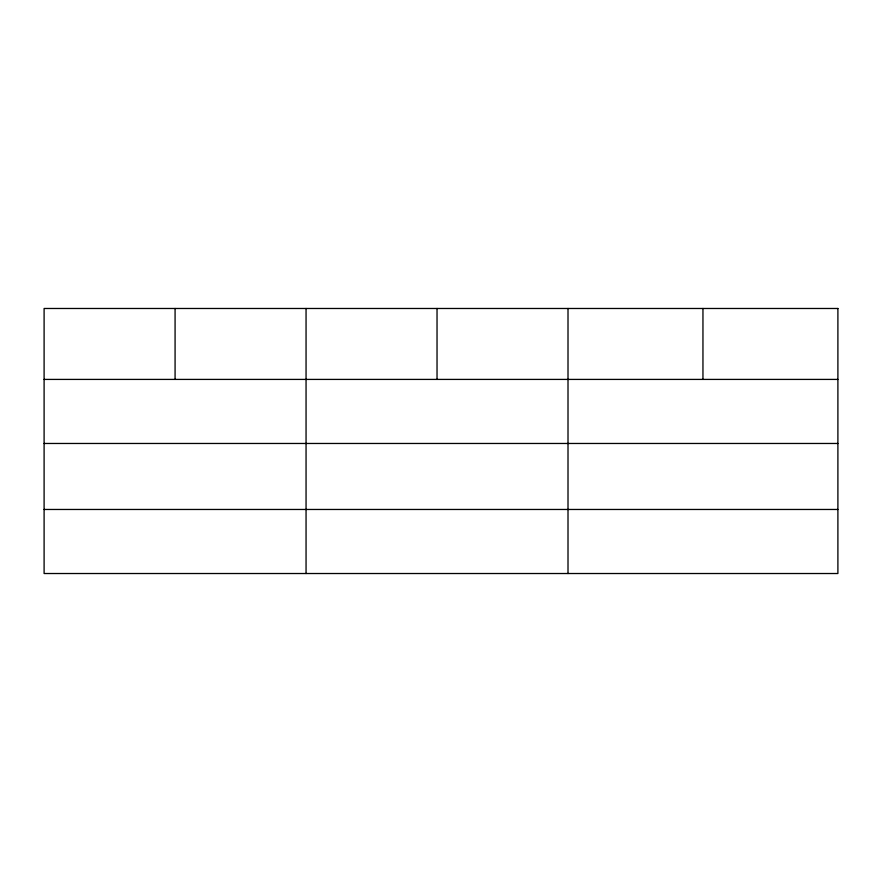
<?xml version="1.0" encoding="UTF-8"?>
<svg xmlns="http://www.w3.org/2000/svg" width="882" height="882" viewBox="0 0 882 882"><rect width="100%" height="100%" fill="white"/><g stroke="black" fill="none" stroke-linecap="round" stroke-linejoin="round"><path stroke-width="1.32" d="M44.1 379.414L837.9 379.414M44.1 443.47L837.9 443.47M44.1 509.465L837.9 509.465M702.954 308.48L702.954 379.414M568.008 308.48L568.008 573.521M437.031 308.48L437.031 379.414M306.054 308.48L306.054 573.521M175.077 308.48L175.077 379.414M837.9 308.48L44.1 308.48L44.1 573.521L837.9 573.521L837.9 308.48"/></g></svg>
